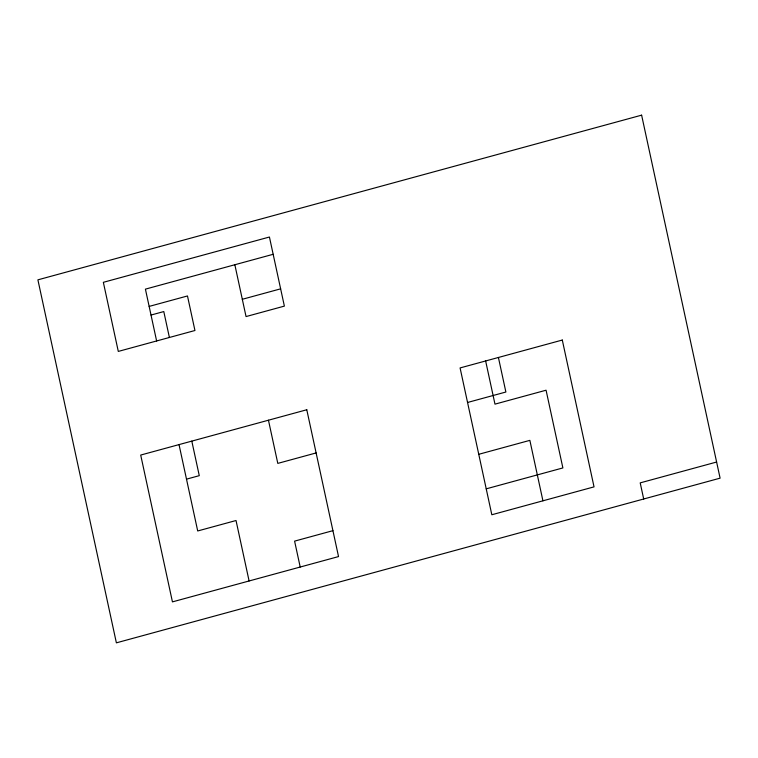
<?xml version="1.0" encoding="UTF-8"?>
<svg xmlns="http://www.w3.org/2000/svg" width="758" height="758" viewBox="0 0 758 758"><rect width="100%" height="100%" fill="white"/><g stroke="black" fill="none" stroke-linecap="round" stroke-linejoin="round"><path stroke-width="1.14" d="M273.174 254.29L145.413 289.139L156.622 340.958M149.155 306.412L187.482 295.961L194.948 330.507L118.295 351.418L103.353 282.317L269.431 237.017L284.373 306.109L246.047 316.569L234.847 264.741M151.022 315.053L163.794 311.566L169.394 337.471M242.314 299.287L280.64 288.836M186.496 479.151L199.278 475.664L191.802 441.118M467.553 402.479L505.88 392.019L498.413 357.473M316.124 452.933L277.798 463.394L268.455 420.207M478.762 454.298L529.861 440.36L542.936 500.82M332.923 530.666L294.597 541.127L300.206 567.031M486.229 488.844L562.881 467.932L546.073 390.209L494.974 404.147L485.641 360.96M716.613 462.029L640.207 482.874L643.694 498.991M249.098 580.969L236.032 520.519L197.705 530.97L179.03 444.605M641.619 115.159L37.9 279.844L116.381 642.841L720.1 478.156L641.619 115.159M306.782 409.756L140.704 455.056L172.445 601.88L338.532 556.58L306.782 409.756M562.294 340.048L460.087 367.933L491.828 514.758L594.035 486.873L562.294 340.048"/></g></svg>
